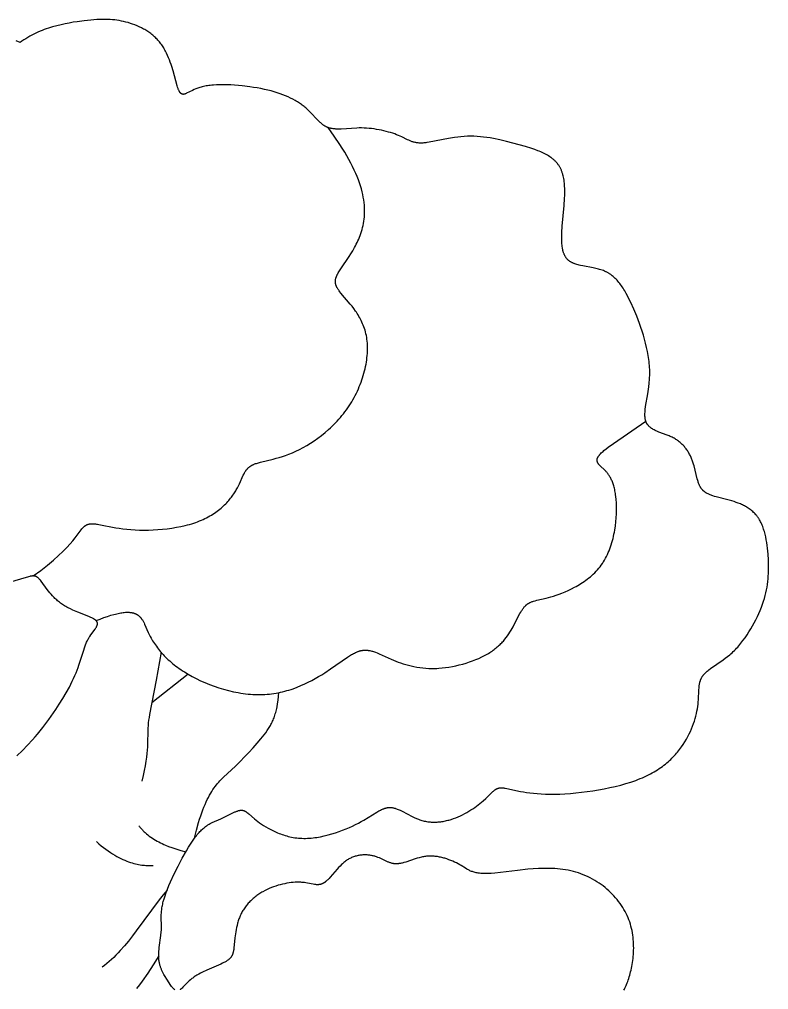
# Model space of a CAD drawing. Extents: x 321 to 471, y 203 to 316.
# Drawn here: x 433.61 to 471.42, y 266.75 to 315.7 of the extents above; entities that cross this region are included whole.
import ezdxf

# ---------------------------------------------------------------- set-up
doc = ezdxf.new("R2010")
doc.units = 0
doc.layers.get('0').update_dxf_attribs({"linetype": 'CONTINUOUS'})

msp = doc.modelspace()

# ---------------------------------------------------------------- linework, layer by layer
at = {"color": 7, "linetype": 'CONTINUOUS'}
for points in [[(441.45, 266.741), (441.442, 266.748), (441.433, 266.754), (441.425, 266.761), (441.416, 266.769), (441.408, 266.776), (441.4, 266.784), (441.391, 266.792), (441.374, 266.809), (441.358, 266.828), (441.341, 266.847), (441.324, 266.867), (441.307, 266.888), (441.291, 266.91), (441.257, 266.957), (441.223, 267.006), (441.083, 267.222), (440.939, 267.453), (440.904, 267.514), (440.87, 267.576), (440.837, 267.639), (440.806, 267.705), (440.791, 267.738), (440.777, 267.772), (440.763, 267.806), (440.75, 267.841), (440.737, 267.876), (440.725, 267.913), (440.714, 267.949), (440.703, 267.986), (440.693, 268.024), (440.684, 268.063), (440.676, 268.102), (440.669, 268.142), (440.662, 268.183), (440.657, 268.224), (440.652, 268.266), (440.649, 268.309), (440.646, 268.353), (440.645, 268.398), (440.644, 268.443), (440.645, 268.489), (440.648, 268.582), (440.654, 268.678), (440.663, 268.775), (440.673, 268.873), (440.751, 269.467), (440.772, 269.657), (440.779, 269.749), (440.783, 269.838), (440.785, 269.923), (440.784, 270.007), (440.772, 270.339), (440.771, 270.426), (440.773, 270.516), (440.777, 270.611), (440.781, 270.66), (440.786, 270.711), (440.792, 270.763), (440.799, 270.817), (440.808, 270.873), (440.818, 270.931), (440.829, 270.991), (440.843, 271.053), (440.858, 271.117), (440.875, 271.184), (440.915, 271.325), (440.963, 271.478), (441.021, 271.641), (441.087, 271.815), (441.161, 271.998), (441.242, 272.188), (441.421, 272.581), (441.618, 272.981), (441.826, 273.375), (442.038, 273.749), (442.143, 273.925), (442.247, 274.09), (442.349, 274.243), (442.448, 274.383), (442.496, 274.448), (442.543, 274.509), (442.589, 274.566), (442.634, 274.62), (442.678, 274.671), (442.722, 274.719), (442.764, 274.763), (442.806, 274.805), (442.848, 274.844), (442.889, 274.881), (442.929, 274.915), (442.968, 274.947), (443.007, 274.977), (443.046, 275.005), (443.084, 275.031), (443.121, 275.055), (443.158, 275.078), (443.195, 275.099), (443.232, 275.119), (443.268, 275.138), (443.304, 275.156), (443.34, 275.173), (443.77, 275.356), (443.843, 275.391), (444.351, 275.648), (444.42, 275.68), (444.486, 275.709), (444.519, 275.722), (444.551, 275.734), (444.582, 275.746), (444.613, 275.756), (444.643, 275.766), (444.672, 275.774), (444.686, 275.778), (444.7, 275.781), (444.714, 275.784), (444.728, 275.787), (444.742, 275.789), (444.755, 275.791), (444.768, 275.793), (444.781, 275.794), (444.794, 275.795), (444.807, 275.795), (444.819, 275.796), (444.831, 275.795), (444.843, 275.795), (444.855, 275.794), (444.866, 275.793), (444.878, 275.791), (444.889, 275.789), (444.901, 275.787), (444.912, 275.784), (444.923, 275.781), (444.934, 275.778), (444.945, 275.774), (444.955, 275.77), (444.966, 275.766), (444.977, 275.761), (444.988, 275.756), (444.998, 275.751), (445.009, 275.745), (445.02, 275.739), (445.03, 275.733), (445.041, 275.726), (445.052, 275.72), (445.073, 275.705), (445.095, 275.689), (445.118, 275.673), (445.141, 275.655), (445.188, 275.615), (445.483, 275.36), (445.559, 275.299), (445.642, 275.234), (445.732, 275.167), (445.831, 275.098), (445.937, 275.028), (446.05, 274.957), (446.17, 274.887), (446.296, 274.818), (446.43, 274.751), (446.498, 274.719), (446.569, 274.687), (446.641, 274.657), (446.714, 274.627), (446.788, 274.599), (446.864, 274.572), (446.942, 274.546), (447.02, 274.521), (447.1, 274.498), (447.182, 274.477), (447.264, 274.457), (447.348, 274.44), (447.432, 274.424), (447.518, 274.41), (447.605, 274.399), (447.693, 274.389), (447.782, 274.382), (447.872, 274.378), (447.963, 274.376), (448.054, 274.376), (448.147, 274.379), (448.24, 274.384), (448.334, 274.392), (448.428, 274.401), (448.523, 274.413), (448.618, 274.427), (448.713, 274.442), (448.808, 274.46), (448.998, 274.5), (449.187, 274.546), (449.375, 274.599), (449.56, 274.656), (449.742, 274.718), (449.921, 274.784), (450.094, 274.853), (450.263, 274.925), (450.425, 274.999), (450.58, 275.074), (450.727, 275.15), (450.866, 275.225), (450.997, 275.301), (451.655, 275.705), (451.749, 275.758), (451.795, 275.782), (451.84, 275.805), (451.885, 275.827), (451.929, 275.846), (451.973, 275.864), (451.995, 275.873), (452.016, 275.88), (452.038, 275.888), (452.06, 275.895), (452.081, 275.901), (452.103, 275.907), (452.124, 275.912), (452.146, 275.917), (452.167, 275.921), (452.189, 275.925), (452.211, 275.928), (452.232, 275.93), (452.254, 275.932), (452.276, 275.934), (452.297, 275.934), (452.319, 275.934), (452.341, 275.934), (452.363, 275.933), (452.385, 275.931), (452.407, 275.929), (452.43, 275.926), (452.452, 275.922), (452.475, 275.918), (452.497, 275.913), (452.52, 275.908), (452.543, 275.902), (452.566, 275.896), (452.589, 275.889), (452.635, 275.874), (452.682, 275.857), (452.729, 275.839), (452.777, 275.819), (452.825, 275.798), (452.922, 275.752), (453.432, 275.487), (453.539, 275.435), (453.648, 275.386), (453.703, 275.363), (453.758, 275.34), (453.814, 275.319), (453.87, 275.3), (453.927, 275.282), (453.984, 275.265), (454.041, 275.251), (454.099, 275.238), (454.157, 275.227), (454.215, 275.217), (454.274, 275.209), (454.333, 275.203), (454.392, 275.198), (454.451, 275.195), (454.511, 275.194), (454.571, 275.194), (454.631, 275.195), (454.691, 275.199), (454.751, 275.203), (454.811, 275.209), (454.871, 275.216), (454.931, 275.224), (454.991, 275.234), (455.051, 275.245), (455.111, 275.257), (455.17, 275.271), (455.23, 275.286), (455.289, 275.301), (455.348, 275.318), (455.407, 275.336), (455.524, 275.376), (455.64, 275.419), (455.754, 275.466), (455.867, 275.516), (455.977, 275.57), (456.085, 275.626), (456.191, 275.685), (456.294, 275.746), (456.395, 275.809), (456.493, 275.873), (456.587, 275.939), (456.679, 276.004), (456.767, 276.07), (456.851, 276.136), (456.932, 276.201), (457.008, 276.265), (457.149, 276.389), (457.271, 276.504), (457.508, 276.74), (457.528, 276.759), (457.548, 276.777), (457.569, 276.794), (457.589, 276.81), (457.609, 276.825), (457.619, 276.833), (457.629, 276.84), (457.64, 276.846), (457.65, 276.853), (457.661, 276.859), (457.671, 276.865), (457.682, 276.871), (457.693, 276.876), (457.704, 276.881), (457.715, 276.886), (457.726, 276.891), (457.737, 276.895), (457.749, 276.9), (457.761, 276.904), (457.773, 276.907), (457.785, 276.91), (457.797, 276.913), (457.81, 276.916), (457.823, 276.919), (457.836, 276.921), (457.849, 276.923), (457.863, 276.924), (457.877, 276.926), (457.891, 276.927), (457.906, 276.928), (457.921, 276.928), (457.936, 276.928), (457.952, 276.928), (457.968, 276.928), (457.985, 276.927), (458.019, 276.924), (458.054, 276.921), (458.092, 276.916), (458.131, 276.91), (458.215, 276.894), (458.895, 276.748), (459.042, 276.721), (459.199, 276.695), (459.367, 276.672), (459.546, 276.65), (459.737, 276.632), (459.94, 276.618), (460.156, 276.609), (460.384, 276.604), (460.625, 276.606), (460.878, 276.613), (461.141, 276.627), (461.412, 276.646), (461.69, 276.67), (461.973, 276.701), (462.259, 276.737), (462.547, 276.778), (462.835, 276.825), (463.121, 276.878), (463.404, 276.935), (463.681, 276.998), (463.953, 277.066), (464.215, 277.139), (464.468, 277.217), (464.71, 277.301), (464.825, 277.344), (464.938, 277.389), (465.047, 277.435), (465.153, 277.482), (465.257, 277.53), (465.357, 277.579), (465.454, 277.629), (465.548, 277.68), (465.64, 277.732), (465.728, 277.785), (465.814, 277.839), (465.898, 277.894), (465.978, 277.949), (466.057, 278.006), (466.132, 278.063), (466.206, 278.121), (466.277, 278.18), (466.346, 278.239), (466.412, 278.299), (466.477, 278.359), (466.539, 278.42), (466.6, 278.482), (466.658, 278.544), (466.715, 278.607), (466.769, 278.67), (466.822, 278.733), (466.873, 278.797), (466.923, 278.861), (467.017, 278.99), (467.106, 279.12), (467.189, 279.251), (467.267, 279.382), (467.339, 279.513), (467.407, 279.645), (467.469, 279.776), (467.527, 279.907), (467.58, 280.037), (467.628, 280.166), (467.672, 280.295), (467.711, 280.422), (467.746, 280.547), (467.777, 280.671), (467.803, 280.793), (467.826, 280.912), (467.844, 281.03), (467.858, 281.145), (467.869, 281.257), (467.877, 281.366), (467.899, 281.871), (467.905, 281.964), (467.91, 282.009), (467.915, 282.054), (467.92, 282.098), (467.927, 282.142), (467.935, 282.185), (467.944, 282.227), (467.954, 282.268), (467.96, 282.289), (467.966, 282.309), (467.973, 282.329), (467.979, 282.349), (467.986, 282.369), (467.994, 282.388), (468.002, 282.408), (468.01, 282.427), (468.019, 282.446), (468.028, 282.465), (468.038, 282.484), (468.048, 282.503), (468.059, 282.522), (468.07, 282.54), (468.082, 282.558), (468.094, 282.576), (468.107, 282.594), (468.12, 282.612), (468.134, 282.629), (468.149, 282.647), (468.164, 282.664), (468.179, 282.681), (468.195, 282.698), (468.212, 282.715), (468.246, 282.749), (468.283, 282.782), (468.321, 282.815), (468.361, 282.848), (468.403, 282.88), (468.492, 282.946), (469.117, 283.376), (469.231, 283.46), (469.346, 283.549), (469.461, 283.644), (469.518, 283.693), (469.576, 283.745), (469.633, 283.798), (469.689, 283.853), (469.745, 283.91), (469.801, 283.969), (469.857, 284.03), (469.911, 284.092), (470.019, 284.222), (470.124, 284.357), (470.227, 284.498), (470.327, 284.642), (470.423, 284.791), (470.516, 284.943), (470.605, 285.097), (470.691, 285.253), (470.772, 285.41), (470.848, 285.567), (470.921, 285.724), (470.988, 285.881), (471.05, 286.035), (471.106, 286.188), (471.158, 286.338), (471.203, 286.485), (471.244, 286.63), (471.279, 286.772), (471.31, 286.914), (471.337, 287.053), (471.359, 287.192), (471.377, 287.329), (471.391, 287.466), (471.402, 287.603), (471.41, 287.74), (471.414, 287.877), (471.416, 288.015), (471.415, 288.154), (471.406, 288.435), (471.388, 288.722), (471.376, 288.867), (471.361, 289.012), (471.343, 289.157), (471.322, 289.3), (471.298, 289.443), (471.27, 289.582), (471.239, 289.72), (471.221, 289.787), (471.203, 289.854), (471.183, 289.919), (471.163, 289.984), (471.141, 290.047), (471.118, 290.11), (471.094, 290.171), (471.068, 290.23), (471.041, 290.289), (471.014, 290.346), (470.984, 290.401), (470.954, 290.455), (470.922, 290.507), (470.905, 290.533), (470.888, 290.558), (470.871, 290.582), (470.853, 290.607), (470.835, 290.63), (470.817, 290.654), (470.798, 290.677), (470.779, 290.699), (470.74, 290.743), (470.7, 290.785), (470.659, 290.825), (470.617, 290.864), (470.573, 290.901), (470.529, 290.937), (470.483, 290.972), (470.437, 291.005), (470.39, 291.036), (470.342, 291.067), (470.293, 291.096), (470.244, 291.124), (470.194, 291.151), (470.144, 291.177), (470.093, 291.202), (470.041, 291.225), (469.99, 291.248), (469.885, 291.29), (469.78, 291.329), (469.674, 291.365), (469.568, 291.399), (469.359, 291.458), (468.771, 291.608), (468.682, 291.633), (468.596, 291.661), (468.554, 291.675), (468.513, 291.69), (468.473, 291.705), (468.435, 291.721), (468.397, 291.738), (468.36, 291.756), (468.324, 291.774), (468.289, 291.793), (468.272, 291.803), (468.255, 291.814), (468.239, 291.824), (468.223, 291.835), (468.207, 291.846), (468.191, 291.857), (468.176, 291.869), (468.161, 291.881), (468.147, 291.893), (468.132, 291.905), (468.118, 291.918), (468.105, 291.931), (468.091, 291.945), (468.078, 291.958), (468.066, 291.973), (468.053, 291.987), (468.042, 292.002), (468.03, 292.017), (468.019, 292.032), (468.008, 292.048), (467.997, 292.064), (467.987, 292.081), (467.977, 292.098), (467.967, 292.115), (467.957, 292.132), (467.948, 292.15), (467.93, 292.186), (467.913, 292.223), (467.898, 292.261), (467.882, 292.301), (467.868, 292.341), (467.854, 292.382), (467.841, 292.424), (467.817, 292.51), (467.658, 293.166), (467.631, 293.262), (467.601, 293.357), (467.584, 293.404), (467.567, 293.451), (467.549, 293.498), (467.53, 293.544), (467.51, 293.59), (467.489, 293.636), (467.467, 293.681), (467.444, 293.725), (467.421, 293.769), (467.396, 293.813), (467.371, 293.856), (467.344, 293.899), (467.317, 293.94), (467.288, 293.982), (467.259, 294.022), (467.229, 294.062), (467.197, 294.101), (467.165, 294.14), (467.132, 294.178), (467.097, 294.214), (467.062, 294.251), (467.025, 294.286), (466.988, 294.32), (466.949, 294.354), (466.909, 294.386), (466.869, 294.418), (466.827, 294.449), (466.784, 294.478), (466.74, 294.507), (466.695, 294.534), (466.648, 294.561), (466.601, 294.586), (466.552, 294.611), (466.503, 294.634), (466.452, 294.656), (466.401, 294.678), (466.298, 294.719), (465.879, 294.875), (465.78, 294.916), (465.731, 294.938), (465.684, 294.961), (465.638, 294.984), (465.594, 295.009), (465.572, 295.021), (465.551, 295.034), (465.53, 295.048), (465.509, 295.061), (465.489, 295.075), (465.47, 295.09), (465.451, 295.105), (465.432, 295.12), (465.414, 295.135), (465.397, 295.151), (465.38, 295.168), (465.364, 295.185), (465.348, 295.202), (465.333, 295.22), (465.318, 295.238), (465.311, 295.247), (465.305, 295.257), (465.298, 295.266), (465.291, 295.276), (465.285, 295.286), (465.279, 295.296), (465.273, 295.306), (465.267, 295.316), (465.261, 295.327), (465.256, 295.337), (465.251, 295.348), (465.246, 295.359), (465.241, 295.37), (465.236, 295.381), (465.231, 295.392), (465.227, 295.404), (465.223, 295.416), (465.219, 295.427), (465.215, 295.439), (465.212, 295.451), (465.208, 295.464), (465.205, 295.476), (465.199, 295.501), (465.194, 295.527), (465.19, 295.554), (465.186, 295.581), (465.183, 295.608), (465.181, 295.637), (465.179, 295.666), (465.178, 295.695), (465.177, 295.725), (465.177, 295.756), (465.179, 295.818), (465.182, 295.883), (465.188, 295.95), (465.195, 296.019), (465.213, 296.163), (465.317, 296.808), (465.369, 297.165), (465.391, 297.351), (465.407, 297.541), (465.413, 297.637), (465.417, 297.734), (465.419, 297.832), (465.419, 297.931), (465.417, 298.03), (465.412, 298.13), (465.406, 298.231), (465.397, 298.332), (465.386, 298.434), (465.374, 298.535), (465.343, 298.74), (465.306, 298.945), (465.262, 299.15), (465.213, 299.354), (465.159, 299.557), (465.1, 299.759), (465.037, 299.959), (464.971, 300.156), (464.902, 300.35), (464.759, 300.725), (464.611, 301.082), (464.462, 301.415), (464.387, 301.572), (464.311, 301.723), (464.234, 301.867), (464.155, 302.005), (464.114, 302.071), (464.074, 302.135), (464.032, 302.198), (463.99, 302.258), (463.948, 302.317), (463.904, 302.374), (463.86, 302.43), (463.815, 302.483), (463.77, 302.534), (463.723, 302.584), (463.675, 302.631), (463.627, 302.677), (463.577, 302.721), (463.527, 302.762), (463.501, 302.782), (463.475, 302.802), (463.449, 302.821), (463.422, 302.839), (463.395, 302.857), (463.368, 302.875), (463.341, 302.891), (463.313, 302.908), (463.285, 302.924), (463.256, 302.939), (463.227, 302.954), (463.198, 302.968), (463.169, 302.982), (463.139, 302.995), (463.079, 303.02), (463.017, 303.042), (462.955, 303.064), (462.891, 303.083), (462.827, 303.102), (462.762, 303.118), (462.697, 303.134), (462.566, 303.163), (462.046, 303.261), (461.922, 303.287), (461.862, 303.301), (461.803, 303.316), (461.745, 303.332), (461.689, 303.35), (461.635, 303.368), (461.608, 303.378), (461.582, 303.388), (461.557, 303.399), (461.532, 303.41), (461.507, 303.422), (461.483, 303.434), (461.459, 303.446), (461.436, 303.459), (461.414, 303.473), (461.392, 303.487), (461.371, 303.501), (461.35, 303.517), (461.33, 303.532), (461.32, 303.54), (461.311, 303.549), (461.301, 303.557), (461.292, 303.566), (461.283, 303.574), (461.274, 303.583), (461.265, 303.592), (461.256, 303.602), (461.24, 303.62), (461.223, 303.64), (461.208, 303.66), (461.193, 303.68), (461.178, 303.702), (461.165, 303.723), (461.151, 303.746), (461.139, 303.769), (461.127, 303.792), (461.115, 303.816), (461.104, 303.841), (461.094, 303.866), (461.084, 303.891), (461.074, 303.917), (461.065, 303.944), (461.057, 303.971), (461.049, 303.999), (461.041, 304.027), (461.034, 304.055), (461.028, 304.084), (461.022, 304.114), (461.011, 304.174), (461.001, 304.237), (460.994, 304.301), (460.988, 304.366), (460.983, 304.434), (460.979, 304.503), (460.977, 304.573), (460.977, 304.645), (460.978, 304.793), (460.984, 304.946), (461.005, 305.267), (461.1, 306.306), (461.123, 306.66), (461.13, 306.835), (461.132, 307.008), (461.129, 307.178), (461.125, 307.262), (461.12, 307.344), (461.113, 307.426), (461.104, 307.506), (461.093, 307.584), (461.081, 307.662), (461.066, 307.737), (461.049, 307.812), (461.04, 307.848), (461.03, 307.884), (461.02, 307.92), (461.008, 307.955), (460.997, 307.989), (460.984, 308.023), (460.972, 308.057), (460.958, 308.09), (460.944, 308.123), (460.929, 308.155), (460.913, 308.186), (460.897, 308.217), (460.88, 308.247), (460.862, 308.277), (460.844, 308.306), (460.824, 308.335), (460.805, 308.363), (460.784, 308.391), (460.763, 308.418), (460.741, 308.444), (460.719, 308.47), (460.696, 308.496), (460.673, 308.521), (460.648, 308.546), (460.624, 308.57), (460.598, 308.593), (460.572, 308.617), (460.546, 308.639), (460.519, 308.662), (460.492, 308.684), (460.464, 308.705), (460.435, 308.726), (460.376, 308.767), (460.316, 308.806), (460.254, 308.844), (460.189, 308.881), (460.124, 308.916), (460.056, 308.949), (459.988, 308.982), (459.917, 309.013), (459.846, 309.044), (459.773, 309.073), (459.624, 309.129), (459.472, 309.182), (459.157, 309.28), (458.835, 309.371), (458.183, 309.544), (457.856, 309.62), (457.528, 309.686), (457.363, 309.715), (457.199, 309.74), (457.035, 309.761), (456.871, 309.778), (456.707, 309.791), (456.543, 309.799), (456.38, 309.801), (456.217, 309.798), (456.055, 309.79), (455.893, 309.776), (455.733, 309.758), (455.574, 309.736), (455.264, 309.685), (454.296, 309.498), (454.179, 309.48), (454.123, 309.473), (454.068, 309.467), (454.015, 309.462), (453.964, 309.458), (453.915, 309.456), (453.867, 309.456), (453.822, 309.456), (453.777, 309.458), (453.734, 309.462), (453.693, 309.466), (453.653, 309.472), (453.613, 309.478), (453.575, 309.486), (453.538, 309.495), (453.502, 309.505), (453.466, 309.515), (453.431, 309.527), (453.396, 309.539), (453.362, 309.552), (453.328, 309.566), (453.26, 309.596), (453.193, 309.628), (452.905, 309.769), (452.824, 309.806), (452.739, 309.843), (452.647, 309.879), (452.551, 309.915), (452.449, 309.949), (452.343, 309.983), (452.232, 310.015), (452.118, 310.045), (452.001, 310.074), (451.881, 310.101), (451.759, 310.125), (451.635, 310.147), (451.51, 310.167), (451.384, 310.184), (451.258, 310.198), (451.132, 310.208), (451.006, 310.216), (450.881, 310.219), (450.758, 310.219), (450.636, 310.216), (449.841, 310.166), (449.738, 310.164), (449.687, 310.163), (449.637, 310.164), (449.588, 310.166), (449.54, 310.168), (449.492, 310.172), (449.446, 310.177), (449.4, 310.184), (449.355, 310.191), (449.333, 310.196), (449.311, 310.201), (449.29, 310.206), (449.268, 310.211), (449.247, 310.217), (449.226, 310.224), (449.206, 310.231), (449.185, 310.238), (449.165, 310.246), (449.145, 310.254), (449.125, 310.263), (449.106, 310.272), (449.086, 310.282), (449.067, 310.292), (449.048, 310.302), (449.03, 310.313), (449.011, 310.324), (448.993, 310.336), (448.975, 310.348), (448.957, 310.36), (448.921, 310.385), (448.886, 310.412), (448.851, 310.441), (448.817, 310.47), (448.782, 310.5), (448.749, 310.532), (448.682, 310.598), (448.265, 311.041), (448.188, 311.117), (448.107, 311.193), (448.066, 311.23), (448.023, 311.267), (447.979, 311.304), (447.934, 311.339), (447.888, 311.375), (447.84, 311.41), (447.792, 311.444), (447.742, 311.478), (447.691, 311.511), (447.638, 311.544), (447.585, 311.576), (447.53, 311.608), (447.417, 311.67), (447.298, 311.729), (447.174, 311.787), (447.044, 311.842), (446.909, 311.895), (446.769, 311.946), (446.622, 311.995), (446.47, 312.041), (446.312, 312.085), (446.147, 312.126), (445.976, 312.166), (445.8, 312.202), (445.617, 312.237), (445.431, 312.268), (445.242, 312.297), (444.857, 312.344), (444.665, 312.363), (444.473, 312.378), (444.283, 312.39), (444.097, 312.397), (443.914, 312.401), (443.737, 312.4), (443.566, 312.394), (443.402, 312.384), (443.324, 312.377), (443.247, 312.369), (443.173, 312.36), (443.101, 312.349), (443.032, 312.337), (442.965, 312.324), (442.901, 312.31), (442.84, 312.295), (442.78, 312.279), (442.723, 312.262), (442.669, 312.245), (442.616, 312.227), (442.565, 312.209), (442.517, 312.19), (442.426, 312.152), (442.343, 312.114), (442.048, 311.967), (442.022, 311.956), (441.997, 311.945), (441.985, 311.94), (441.973, 311.936), (441.962, 311.932), (441.95, 311.928), (441.939, 311.925), (441.929, 311.923), (441.923, 311.921), (441.918, 311.92), (441.913, 311.919), (441.908, 311.918), (441.903, 311.918), (441.898, 311.917), (441.893, 311.916), (441.888, 311.916), (441.883, 311.916), (441.878, 311.916), (441.873, 311.916), (441.868, 311.916), (441.864, 311.916), (441.859, 311.916), (441.854, 311.917), (441.85, 311.917), (441.845, 311.918), (441.841, 311.919), (441.836, 311.92), (441.832, 311.921), (441.828, 311.922), (441.823, 311.924), (441.819, 311.926), (441.815, 311.927), (441.811, 311.929), (441.806, 311.931), (441.802, 311.933), (441.798, 311.935), (441.794, 311.938), (441.79, 311.94), (441.786, 311.943), (441.782, 311.945), (441.778, 311.948), (441.774, 311.951), (441.77, 311.954), (441.766, 311.957), (441.763, 311.961), (441.759, 311.964), (441.755, 311.968), (441.751, 311.971), (441.748, 311.975), (441.744, 311.979), (441.74, 311.983), (441.737, 311.987), (441.73, 311.996), (441.723, 312.005), (441.716, 312.015), (441.709, 312.025), (441.702, 312.036), (441.695, 312.047), (441.689, 312.058), (441.682, 312.07), (441.676, 312.082), (441.669, 312.095), (441.657, 312.121), (441.645, 312.15), (441.632, 312.179), (441.621, 312.211), (441.597, 312.278), (441.574, 312.351), (441.368, 313.097), (441.302, 313.315), (441.265, 313.426), (441.226, 313.539), (441.184, 313.651), (441.139, 313.764), (441.091, 313.876), (441.039, 313.987), (440.984, 314.097), (440.955, 314.151), (440.924, 314.204), (440.893, 314.257), (440.861, 314.309), (440.828, 314.361), (440.793, 314.412), (440.758, 314.461), (440.721, 314.51), (440.683, 314.558), (440.644, 314.605), (440.604, 314.651), (440.562, 314.695), (440.52, 314.739), (440.476, 314.781), (440.431, 314.823), (440.385, 314.863), (440.339, 314.903), (440.291, 314.941), (440.242, 314.978), (440.193, 315.014), (440.143, 315.049), (440.092, 315.083), (440.04, 315.117), (439.988, 315.149), (439.935, 315.18), (439.881, 315.21), (439.827, 315.239), (439.773, 315.267), (439.663, 315.321), (439.551, 315.37), (439.439, 315.416), (439.325, 315.458), (439.212, 315.497), (439.099, 315.532), (438.986, 315.564), (438.874, 315.592), (438.762, 315.616), (438.65, 315.637), (438.536, 315.655), (438.421, 315.67), (438.305, 315.682), (438.185, 315.69), (438.062, 315.695), (437.935, 315.697), (437.803, 315.695), (437.667, 315.691), (437.525, 315.684), (437.221, 315.66), (436.886, 315.625), (436.52, 315.578), (436.326, 315.549), (436.126, 315.515), (435.922, 315.475), (435.714, 315.43), (435.503, 315.379), (435.291, 315.32), (435.077, 315.254), (434.971, 315.217), (434.865, 315.179), (434.758, 315.138), (434.653, 315.095), (434.548, 315.05), (434.443, 315.002), (434.34, 314.952), (434.237, 314.899), (434.135, 314.844), (434.035, 314.786), (433.936, 314.724), (433.838, 314.66), (433.742, 314.593), (433.648, 314.523), (433.455, 314.618)], [(464.109, 266.712), (464.138, 266.766), (464.166, 266.823), (464.195, 266.883), (464.223, 266.946), (464.251, 267.011), (464.279, 267.08), (464.306, 267.152), (464.332, 267.226), (464.359, 267.304), (464.384, 267.385), (464.409, 267.468), (464.432, 267.553), (464.455, 267.641), (464.477, 267.732), (464.497, 267.824), (464.516, 267.919), (464.534, 268.015), (464.55, 268.114), (464.564, 268.214), (464.577, 268.315), (464.587, 268.418), (464.596, 268.522), (464.602, 268.628), (464.606, 268.734), (464.608, 268.841), (464.607, 268.95), (464.604, 269.058), (464.598, 269.168), (464.59, 269.278), (464.578, 269.388), (464.563, 269.498), (464.546, 269.609), (464.525, 269.719), (464.5, 269.829), (464.472, 269.939), (464.441, 270.048), (464.406, 270.157), (464.367, 270.265), (464.324, 270.372), (464.277, 270.479), (464.227, 270.584), (464.173, 270.688), (464.115, 270.791), (464.054, 270.893), (463.989, 270.993), (463.921, 271.092), (463.849, 271.189), (463.774, 271.285), (463.696, 271.378), (463.615, 271.47), (463.531, 271.56), (463.443, 271.647), (463.353, 271.732), (463.26, 271.815), (463.164, 271.896), (463.065, 271.974), (462.964, 272.049), (462.86, 272.121), (462.754, 272.191), (462.645, 272.258), (462.533, 272.321), (462.42, 272.382), (462.304, 272.439), (462.186, 272.493), (462.066, 272.543), (461.944, 272.59), (461.82, 272.633), (461.694, 272.672), (461.566, 272.708), (461.436, 272.739), (461.305, 272.767), (461.172, 272.79), (461.038, 272.81), (460.903, 272.827), (460.767, 272.84), (460.63, 272.849), (460.493, 272.856), (460.355, 272.86), (460.079, 272.861), (459.803, 272.853), (459.53, 272.837), (459.261, 272.815), (458.739, 272.76), (457.603, 272.624), (457.417, 272.608), (457.33, 272.603), (457.247, 272.6), (457.168, 272.599), (457.093, 272.599), (457.022, 272.601), (456.954, 272.604), (456.889, 272.609), (456.827, 272.616), (456.769, 272.624), (456.713, 272.633), (456.659, 272.643), (456.608, 272.655), (456.559, 272.667), (456.513, 272.681), (456.468, 272.696), (456.425, 272.712), (456.383, 272.728), (456.343, 272.746), (456.304, 272.764), (456.266, 272.783), (456.229, 272.803), (456.193, 272.823), (456.121, 272.865), (455.907, 273), (455.83, 273.045), (455.75, 273.091), (455.664, 273.136), (455.575, 273.179), (455.482, 273.222), (455.386, 273.262), (455.287, 273.301), (455.186, 273.336), (455.082, 273.369), (455.03, 273.384), (454.977, 273.398), (454.923, 273.411), (454.869, 273.424), (454.815, 273.435), (454.761, 273.445), (454.707, 273.454), (454.652, 273.462), (454.597, 273.469), (454.542, 273.474), (454.488, 273.478), (454.433, 273.481), (454.378, 273.482), (454.323, 273.482), (454.269, 273.48), (454.215, 273.477), (454.16, 273.472), (454.107, 273.465), (454.053, 273.458), (454, 273.448), (453.947, 273.438), (453.894, 273.427), (453.79, 273.401), (453.687, 273.373), (453.585, 273.342), (453.106, 273.182), (453.016, 273.155), (452.973, 273.143), (452.929, 273.132), (452.887, 273.122), (452.844, 273.113), (452.803, 273.106), (452.762, 273.1), (452.742, 273.097), (452.722, 273.095), (452.703, 273.094), (452.683, 273.092), (452.664, 273.091), (452.644, 273.091), (452.625, 273.091), (452.606, 273.091), (452.588, 273.092), (452.569, 273.094), (452.551, 273.095), (452.532, 273.097), (452.514, 273.099), (452.496, 273.102), (452.478, 273.105), (452.46, 273.108), (452.443, 273.112), (452.425, 273.116), (452.39, 273.125), (452.356, 273.134), (452.321, 273.145), (452.287, 273.157), (452.254, 273.169), (452.22, 273.183), (452.186, 273.197), (451.776, 273.387), (451.702, 273.417), (451.665, 273.432), (451.627, 273.445), (451.588, 273.458), (451.549, 273.47), (451.508, 273.482), (451.467, 273.492), (451.426, 273.501), (451.383, 273.51), (451.341, 273.517), (451.297, 273.524), (451.253, 273.53), (451.209, 273.534), (451.164, 273.537), (451.119, 273.539), (451.073, 273.541), (451.027, 273.541), (450.981, 273.539), (450.935, 273.537), (450.888, 273.533), (450.842, 273.528), (450.795, 273.522), (450.748, 273.515), (450.702, 273.506), (450.655, 273.495), (450.608, 273.484), (450.562, 273.471), (450.516, 273.456), (450.47, 273.44), (450.424, 273.423), (450.378, 273.404), (450.333, 273.384), (450.288, 273.362), (450.244, 273.338), (450.2, 273.313), (450.157, 273.286), (450.114, 273.258), (450.072, 273.228), (450.03, 273.196), (449.989, 273.163), (449.949, 273.129), (449.909, 273.093), (449.87, 273.056), (449.792, 272.98), (449.717, 272.901), (449.644, 272.821), (449.301, 272.426), (449.237, 272.356), (449.205, 272.322), (449.173, 272.29), (449.142, 272.26), (449.111, 272.231), (449.08, 272.205), (449.065, 272.192), (449.05, 272.18), (449.034, 272.168), (449.019, 272.157), (449.004, 272.146), (448.989, 272.136), (448.974, 272.126), (448.959, 272.117), (448.944, 272.109), (448.929, 272.101), (448.914, 272.094), (448.899, 272.087), (448.884, 272.08), (448.869, 272.075), (448.854, 272.069), (448.839, 272.064), (448.824, 272.06), (448.809, 272.056), (448.795, 272.052), (448.78, 272.049), (448.765, 272.046), (448.75, 272.044), (448.735, 272.042), (448.72, 272.04), (448.704, 272.039), (448.689, 272.038), (448.674, 272.037), (448.659, 272.037), (448.643, 272.037), (448.628, 272.037), (448.597, 272.039), (448.566, 272.041), (448.534, 272.045), (448.502, 272.049), (448.437, 272.059), (448.153, 272.116), (448.074, 272.13), (447.993, 272.142), (447.951, 272.147), (447.908, 272.151), (447.863, 272.155), (447.818, 272.158), (447.772, 272.16), (447.725, 272.161), (447.629, 272.161), (447.53, 272.158), (447.428, 272.151), (447.323, 272.141), (447.217, 272.128), (447.109, 272.111), (446.999, 272.09), (446.889, 272.066), (446.777, 272.039), (446.666, 272.007), (446.554, 271.972), (446.443, 271.934), (446.333, 271.891), (446.223, 271.845), (446.115, 271.795), (446.008, 271.742), (445.903, 271.684), (445.851, 271.654), (445.8, 271.623), (445.75, 271.591), (445.7, 271.559), (445.651, 271.525), (445.602, 271.491), (445.555, 271.455), (445.508, 271.419), (445.461, 271.382), (445.416, 271.344), (445.371, 271.305), (445.328, 271.266), (445.285, 271.225), (445.243, 271.184), (445.202, 271.142), (445.163, 271.099), (445.124, 271.056), (445.086, 271.012), (445.05, 270.966), (445.015, 270.921), (444.981, 270.874), (444.948, 270.826), (444.916, 270.778), (444.886, 270.729), (444.857, 270.68), (444.829, 270.629), (444.803, 270.578), (444.778, 270.527), (444.754, 270.474), (444.732, 270.422), (444.711, 270.368), (444.691, 270.315), (444.672, 270.261), (444.654, 270.207), (444.638, 270.152), (444.622, 270.098), (444.594, 269.988), (444.569, 269.879), (444.547, 269.771), (444.529, 269.664), (444.513, 269.559), (444.487, 269.356), (444.435, 268.844), (444.427, 268.775), (444.417, 268.711), (444.411, 268.68), (444.405, 268.651), (444.398, 268.622), (444.391, 268.594), (444.383, 268.567), (444.378, 268.554), (444.374, 268.541), (444.369, 268.528), (444.364, 268.516), (444.359, 268.503), (444.354, 268.491), (444.348, 268.479), (444.342, 268.467), (444.336, 268.455), (444.33, 268.443), (444.323, 268.432), (444.316, 268.42), (444.309, 268.409), (444.301, 268.398), (444.293, 268.387), (444.285, 268.376), (444.276, 268.365), (444.268, 268.354), (444.259, 268.343), (444.249, 268.333), (444.239, 268.322), (444.229, 268.312), (444.218, 268.302), (444.207, 268.291), (444.196, 268.281), (444.184, 268.271), (444.172, 268.261), (444.16, 268.251), (444.133, 268.231), (444.105, 268.211), (444.076, 268.191), (444.044, 268.171), (444.01, 268.151), (443.975, 268.131), (443.937, 268.111), (443.857, 268.071), (443.771, 268.03), (443.067, 267.723), (442.859, 267.626), (442.758, 267.576), (442.661, 267.523), (442.567, 267.47), (442.522, 267.443), (442.479, 267.415), (442.437, 267.387), (442.396, 267.358), (442.357, 267.329), (442.319, 267.3), (442.283, 267.271), (442.247, 267.242), (442.18, 267.183), (442.118, 267.125), (442.059, 267.069), (441.861, 266.866), (441.818, 266.824), (441.797, 266.804), (441.777, 266.786), (441.758, 266.769), (441.748, 266.762), (441.739, 266.754), (441.729, 266.747), (441.72, 266.74)]]:
    msp.add_lwpolyline(points, dxfattribs=at)
at = {"color": 1, "linetype": 'CONTINUOUS'}
for points in [[(434.31, 287.615), (434.694, 287.899), (435.032, 288.166), (435.329, 288.414), (435.588, 288.644), (435.812, 288.857), (436.005, 289.053), (436.17, 289.233), (436.31, 289.396), (436.429, 289.544), (436.729, 289.943), (436.763, 289.986), (436.796, 290.025), (436.812, 290.043), (436.828, 290.06), (436.844, 290.077), (436.86, 290.093), (436.876, 290.108), (436.893, 290.122), (436.901, 290.129), (436.909, 290.135), (436.917, 290.142), (436.926, 290.148), (436.934, 290.154), (436.942, 290.159), (436.951, 290.165), (436.96, 290.17), (436.969, 290.175), (436.977, 290.18), (436.986, 290.185), (436.995, 290.19), (437.005, 290.194), (437.014, 290.198), (437.023, 290.202), (437.033, 290.206), (437.042, 290.21), (437.052, 290.213), (437.062, 290.216), (437.072, 290.22), (437.082, 290.222), (437.092, 290.225), (437.102, 290.228), (437.112, 290.23), (437.133, 290.235), (437.155, 290.238), (437.176, 290.242), (437.198, 290.244), (437.221, 290.246), (437.244, 290.247), (437.268, 290.248), (437.292, 290.248), (437.316, 290.248), (437.341, 290.248), (437.392, 290.245), (437.445, 290.24), (437.5, 290.234), (437.556, 290.226), (437.615, 290.216), (438.479, 290.048), (438.654, 290.019), (438.839, 289.993), (439.032, 289.97), (439.236, 289.953), (439.448, 289.94), (439.667, 289.933), (439.892, 289.93), (440.123, 289.933), (440.356, 289.942), (440.592, 289.956), (440.829, 289.976), (441.066, 290.001), (441.301, 290.033), (441.533, 290.07), (441.761, 290.114), (441.984, 290.164), (442.093, 290.191), (442.2, 290.22), (442.306, 290.25), (442.409, 290.282), (442.51, 290.316), (442.608, 290.351), (442.704, 290.389), (442.797, 290.427), (442.888, 290.467), (442.977, 290.509), (443.062, 290.552), (443.146, 290.596), (443.227, 290.642), (443.305, 290.689), (443.382, 290.736), (443.456, 290.785), (443.527, 290.835), (443.597, 290.885), (443.664, 290.937), (443.729, 290.989), (443.792, 291.042), (443.852, 291.095), (443.911, 291.149), (443.967, 291.203), (444.022, 291.257), (444.074, 291.312), (444.125, 291.367), (444.174, 291.422), (444.22, 291.478), (444.265, 291.533), (444.308, 291.588), (444.349, 291.643), (444.388, 291.698), (444.426, 291.752), (444.462, 291.806), (444.496, 291.86), (444.528, 291.913), (444.559, 291.965), (444.616, 292.068), (444.668, 292.168), (444.715, 292.265), (444.912, 292.7), (444.95, 292.776), (444.97, 292.812), (444.99, 292.848), (445.011, 292.882), (445.033, 292.915), (445.044, 292.932), (445.056, 292.948), (445.068, 292.964), (445.08, 292.979), (445.092, 292.994), (445.104, 293.009), (445.117, 293.024), (445.13, 293.038), (445.144, 293.052), (445.158, 293.066), (445.172, 293.08), (445.187, 293.093), (445.202, 293.106), (445.217, 293.119), (445.233, 293.131), (445.25, 293.143), (445.266, 293.155), (445.284, 293.166), (445.301, 293.177), (445.319, 293.188), (445.338, 293.199), (445.357, 293.209), (445.377, 293.219), (445.397, 293.229), (445.418, 293.238), (445.439, 293.247), (445.483, 293.265), (445.529, 293.282), (445.576, 293.298), (445.626, 293.313), (445.677, 293.328), (445.785, 293.358), (446.426, 293.512), (446.573, 293.551), (446.725, 293.594), (446.883, 293.643), (447.045, 293.698), (447.213, 293.761), (447.386, 293.832), (447.562, 293.911), (447.743, 294), (447.926, 294.097), (448.111, 294.203), (448.298, 294.317), (448.484, 294.44), (448.671, 294.571), (448.855, 294.709), (449.038, 294.856), (449.217, 295.011), (449.306, 295.091), (449.393, 295.173), (449.479, 295.257), (449.564, 295.343), (449.647, 295.43), (449.729, 295.52), (449.81, 295.611), (449.888, 295.704), (449.965, 295.798), (450.04, 295.895), (450.113, 295.993), (450.184, 296.093), (450.252, 296.195), (450.318, 296.298), (450.382, 296.403), (450.444, 296.509), (450.503, 296.616), (450.561, 296.724), (450.615, 296.834), (450.668, 296.944), (450.718, 297.055), (450.765, 297.167), (450.81, 297.279), (450.853, 297.392), (450.893, 297.505), (450.93, 297.618), (450.965, 297.731), (450.998, 297.844), (451.028, 297.958), (451.055, 298.07), (451.08, 298.183), (451.102, 298.295), (451.121, 298.406), (451.138, 298.517), (451.152, 298.626), (451.163, 298.735), (451.171, 298.843), (451.177, 298.949), (451.18, 299.055), (451.18, 299.158), (451.177, 299.261), (451.172, 299.361), (451.163, 299.46), (451.152, 299.557), (451.137, 299.652), (451.12, 299.745), (451.1, 299.836), (451.078, 299.925), (451.053, 300.012), (451.026, 300.098), (450.997, 300.181), (450.966, 300.263), (450.933, 300.343), (450.898, 300.42), (450.862, 300.497), (450.824, 300.571), (450.785, 300.644), (450.745, 300.715), (450.704, 300.784), (450.662, 300.851), (450.619, 300.917), (450.575, 300.981), (450.487, 301.105), (450.397, 301.222), (450.308, 301.334), (449.837, 301.883), (449.777, 301.958), (449.75, 301.994), (449.724, 302.029), (449.7, 302.064), (449.677, 302.099), (449.657, 302.133), (449.647, 302.15), (449.638, 302.166), (449.629, 302.183), (449.621, 302.2), (449.613, 302.217), (449.606, 302.233), (449.599, 302.25), (449.593, 302.266), (449.587, 302.283), (449.582, 302.3), (449.577, 302.316), (449.572, 302.333), (449.568, 302.35), (449.565, 302.367), (449.562, 302.384), (449.56, 302.401), (449.558, 302.418), (449.557, 302.435), (449.556, 302.453), (449.556, 302.47), (449.557, 302.488), (449.558, 302.505), (449.559, 302.523), (449.561, 302.542), (449.564, 302.56), (449.567, 302.578), (449.571, 302.597), (449.575, 302.616), (449.58, 302.635), (449.586, 302.655), (449.592, 302.674), (449.598, 302.694), (449.606, 302.715), (449.614, 302.735), (449.622, 302.756), (449.631, 302.777), (449.641, 302.799), (449.652, 302.821), (449.674, 302.865), (449.699, 302.911), (449.727, 302.959), (449.758, 303.008), (449.825, 303.112), (450.248, 303.73), (450.341, 303.874), (450.433, 304.025), (450.523, 304.184), (450.568, 304.266), (450.611, 304.35), (450.653, 304.436), (450.693, 304.524), (450.733, 304.614), (450.77, 304.705), (450.806, 304.799), (450.84, 304.895), (450.871, 304.992), (450.901, 305.091), (450.928, 305.193), (450.952, 305.296), (450.973, 305.402), (450.992, 305.51), (451.007, 305.619), (451.018, 305.732), (451.027, 305.846), (451.031, 305.963), (451.031, 306.083), (451.027, 306.206), (451.019, 306.331), (451.007, 306.459), (450.989, 306.591), (450.967, 306.725), (450.939, 306.863), (450.906, 307.004), (450.868, 307.149), (450.824, 307.297), (450.774, 307.449), (450.718, 307.605), (450.655, 307.764), (450.586, 307.928), (450.511, 308.095), (450.428, 308.267), (450.339, 308.443), (450.242, 308.624), (450.138, 308.809), (450.026, 308.998), (449.907, 309.193), (449.779, 309.392), (449.499, 309.805), (449.185, 310.238)], [(437.487, 285.36), (437.689, 285.442), (437.879, 285.514), (438.058, 285.577), (438.225, 285.631), (438.381, 285.676), (438.455, 285.696), (438.527, 285.713), (438.596, 285.728), (438.662, 285.742), (438.726, 285.754), (438.788, 285.763), (438.848, 285.771), (438.905, 285.777), (438.96, 285.781), (439.013, 285.784), (439.064, 285.785), (439.113, 285.784), (439.137, 285.783), (439.16, 285.782), (439.183, 285.78), (439.206, 285.778), (439.227, 285.775), (439.249, 285.772), (439.27, 285.769), (439.29, 285.765), (439.31, 285.761), (439.33, 285.757), (439.349, 285.752), (439.368, 285.747), (439.387, 285.741), (439.405, 285.735), (439.423, 285.729), (439.44, 285.723), (439.457, 285.716), (439.473, 285.709), (439.49, 285.701), (439.505, 285.694), (439.521, 285.686), (439.536, 285.677), (439.551, 285.669), (439.566, 285.66), (439.58, 285.65), (439.594, 285.641), (439.607, 285.631), (439.621, 285.621), (439.634, 285.611), (439.646, 285.6), (439.659, 285.589), (439.671, 285.578), (439.683, 285.567), (439.695, 285.555), (439.706, 285.543), (439.717, 285.531), (439.728, 285.519), (439.739, 285.506), (439.749, 285.493), (439.76, 285.48), (439.78, 285.454), (439.799, 285.426), (439.818, 285.398), (439.835, 285.369), (439.853, 285.34), (439.87, 285.309), (439.886, 285.279), (439.902, 285.247), (439.932, 285.183), (440.112, 284.768), (440.145, 284.698), (440.179, 284.627), (440.216, 284.556), (440.254, 284.485), (440.294, 284.415), (440.336, 284.345), (440.38, 284.274), (440.426, 284.204), (440.473, 284.135), (440.523, 284.065), (440.574, 283.996), (440.627, 283.927), (440.682, 283.859), (440.74, 283.79), (440.799, 283.722), (440.86, 283.655), (440.923, 283.588), (440.988, 283.522), (441.056, 283.456), (441.125, 283.39), (441.197, 283.325), (441.271, 283.261), (441.346, 283.197), (441.424, 283.134), (441.505, 283.071), (441.587, 283.01), (441.672, 282.948), (441.759, 282.888), (441.848, 282.828), (441.94, 282.77), (442.13, 282.654), (442.329, 282.543), (442.537, 282.435), (442.753, 282.332), (442.976, 282.233), (443.205, 282.14), (443.439, 282.054), (443.677, 281.973), (443.919, 281.9), (444.163, 281.835), (444.409, 281.777), (444.533, 281.752), (444.656, 281.728), (444.78, 281.707), (444.903, 281.689), (445.027, 281.672), (445.15, 281.659), (445.272, 281.647), (445.394, 281.639), (445.516, 281.633), (445.636, 281.629), (445.756, 281.629), (445.875, 281.631), (445.993, 281.637), (446.11, 281.645), (446.225, 281.656), (446.34, 281.669), (446.453, 281.685), (446.566, 281.704), (446.677, 281.725), (446.787, 281.748), (446.896, 281.773), (447.003, 281.801), (447.109, 281.83), (447.214, 281.861), (447.318, 281.894), (447.421, 281.929), (447.622, 282.003), (447.817, 282.082), (448.008, 282.167), (448.192, 282.255), (448.371, 282.347), (448.544, 282.441), (448.711, 282.537), (448.871, 282.634), (449.026, 282.731), (449.315, 282.923), (450.165, 283.517), (450.27, 283.585), (450.372, 283.647), (450.422, 283.675), (450.471, 283.702), (450.52, 283.727), (450.568, 283.75), (450.616, 283.772), (450.663, 283.791), (450.687, 283.8), (450.71, 283.809), (450.733, 283.817), (450.757, 283.824), (450.78, 283.831), (450.803, 283.837), (450.826, 283.843), (450.849, 283.849), (450.872, 283.853), (450.894, 283.857), (450.917, 283.861), (450.94, 283.864), (450.962, 283.866), (450.985, 283.868), (451.008, 283.87), (451.03, 283.871), (451.053, 283.871), (451.075, 283.871), (451.098, 283.871), (451.12, 283.87), (451.143, 283.868), (451.165, 283.867), (451.187, 283.864), (451.21, 283.862), (451.232, 283.858), (451.255, 283.855), (451.3, 283.847), (451.345, 283.837), (451.39, 283.826), (451.436, 283.813), (451.481, 283.799), (451.527, 283.784), (451.574, 283.768), (451.667, 283.732), (451.762, 283.693), (452.378, 283.413), (452.607, 283.318), (452.727, 283.272), (452.851, 283.227), (452.978, 283.185), (453.108, 283.145), (453.242, 283.107), (453.379, 283.073), (453.52, 283.042), (453.664, 283.015), (453.811, 282.991), (453.962, 282.973), (454.117, 282.959), (454.275, 282.95), (454.355, 282.947), (454.436, 282.946), (454.518, 282.947), (454.601, 282.949), (454.684, 282.952), (454.769, 282.957), (454.94, 282.972), (455.112, 282.992), (455.287, 283.018), (455.461, 283.049), (455.636, 283.085), (455.81, 283.126), (455.982, 283.171), (456.152, 283.221), (456.319, 283.275), (456.482, 283.333), (456.641, 283.395), (456.795, 283.459), (456.942, 283.527), (457.014, 283.563), (457.084, 283.598), (457.152, 283.635), (457.218, 283.672), (457.282, 283.71), (457.344, 283.748), (457.404, 283.787), (457.462, 283.827), (457.519, 283.867), (457.574, 283.907), (457.627, 283.948), (457.678, 283.99), (457.728, 284.032), (457.776, 284.074), (457.822, 284.117), (457.867, 284.16), (457.911, 284.203), (457.953, 284.246), (457.994, 284.29), (458.034, 284.334), (458.072, 284.379), (458.109, 284.423), (458.179, 284.513), (458.246, 284.603), (458.308, 284.693), (458.366, 284.784), (458.421, 284.874), (458.474, 284.964), (458.523, 285.054), (458.786, 285.567), (458.869, 285.722), (458.91, 285.794), (458.953, 285.864), (458.974, 285.897), (458.996, 285.93), (459.018, 285.961), (459.041, 285.992), (459.064, 286.021), (459.087, 286.05), (459.112, 286.077), (459.136, 286.103), (459.149, 286.116), (459.161, 286.128), (459.174, 286.14), (459.187, 286.152), (459.2, 286.163), (459.213, 286.174), (459.227, 286.185), (459.241, 286.195), (459.255, 286.205), (459.269, 286.215), (459.283, 286.224), (459.297, 286.233), (459.312, 286.242), (459.327, 286.251), (459.342, 286.259), (459.357, 286.267), (459.373, 286.275), (459.389, 286.282), (459.421, 286.296), (459.454, 286.31), (459.488, 286.323), (459.524, 286.335), (459.56, 286.347), (459.636, 286.369), (459.717, 286.39), (460.2, 286.503), (460.436, 286.566), (460.564, 286.604), (460.699, 286.648), (460.842, 286.697), (460.99, 286.753), (461.144, 286.815), (461.302, 286.884), (461.463, 286.96), (461.625, 287.044), (461.707, 287.088), (461.788, 287.134), (461.869, 287.183), (461.95, 287.233), (462.031, 287.285), (462.111, 287.34), (462.19, 287.396), (462.268, 287.454), (462.346, 287.515), (462.422, 287.578), (462.496, 287.643), (462.57, 287.71), (462.642, 287.779), (462.712, 287.851), (462.78, 287.925), (462.846, 288.001), (462.91, 288.079), (462.971, 288.16), (463.03, 288.244), (463.059, 288.287), (463.087, 288.33), (463.141, 288.418), (463.192, 288.509), (463.24, 288.602), (463.286, 288.696), (463.329, 288.793), (463.37, 288.891), (463.408, 288.991), (463.444, 289.092), (463.478, 289.194), (463.509, 289.297), (463.538, 289.401), (463.565, 289.506), (463.589, 289.611), (463.612, 289.716), (463.633, 289.822), (463.651, 289.927), (463.683, 290.137), (463.707, 290.346), (463.724, 290.55), (463.735, 290.75), (463.74, 290.944), (463.739, 291.131), (463.733, 291.308), (463.722, 291.476), (463.706, 291.633), (463.697, 291.707), (463.687, 291.778), (463.676, 291.847), (463.664, 291.913), (463.65, 291.977), (463.636, 292.039), (463.622, 292.098), (463.606, 292.155), (463.59, 292.21), (463.572, 292.263), (463.555, 292.313), (463.536, 292.362), (463.517, 292.409), (463.497, 292.454), (463.477, 292.497), (463.456, 292.539), (463.434, 292.578), (463.412, 292.617), (463.39, 292.654), (463.367, 292.689), (463.344, 292.723), (463.32, 292.756), (463.296, 292.788), (463.272, 292.818), (463.247, 292.848), (463.223, 292.876), (463.198, 292.904), (463.173, 292.931), (462.906, 293.186), (462.885, 293.207), (462.866, 293.229), (462.857, 293.24), (462.848, 293.25), (462.839, 293.261), (462.831, 293.272), (462.823, 293.283), (462.816, 293.294), (462.809, 293.305), (462.802, 293.315), (462.796, 293.327), (462.793, 293.332), (462.791, 293.338), (462.788, 293.343), (462.785, 293.349), (462.783, 293.355), (462.781, 293.36), (462.778, 293.366), (462.776, 293.372), (462.775, 293.378), (462.773, 293.383), (462.771, 293.389), (462.77, 293.395), (462.768, 293.401), (462.767, 293.407), (462.766, 293.413), (462.765, 293.419), (462.764, 293.425), (462.763, 293.431), (462.763, 293.437), (462.762, 293.443), (462.762, 293.449), (462.762, 293.455), (462.762, 293.462), (462.762, 293.468), (462.763, 293.474), (462.763, 293.481), (462.764, 293.487), (462.765, 293.494), (462.766, 293.5), (462.767, 293.507), (462.769, 293.513), (462.77, 293.52), (462.772, 293.527), (462.774, 293.534), (462.776, 293.54), (462.778, 293.547), (462.781, 293.554), (462.783, 293.561), (462.786, 293.568), (462.789, 293.575), (462.792, 293.583), (462.796, 293.59), (462.799, 293.597), (462.803, 293.604), (462.811, 293.619), (462.82, 293.635), (462.83, 293.65), (462.841, 293.666), (462.852, 293.682), (462.865, 293.698), (462.878, 293.715), (462.892, 293.732), (462.907, 293.749), (462.923, 293.766), (462.94, 293.784), (462.976, 293.821), (463.017, 293.859), (463.061, 293.899), (463.108, 293.939), (463.212, 294.024), (463.328, 294.113), (463.59, 294.305), (465.219, 295.427)], [(437.487, 285.36), (437.481, 285.366), (437.476, 285.371), (437.47, 285.376), (437.464, 285.382), (437.458, 285.387), (437.451, 285.392), (437.438, 285.403), (437.424, 285.413), (437.408, 285.424), (437.393, 285.434), (437.376, 285.445), (437.358, 285.455), (437.34, 285.466), (437.302, 285.486), (437.261, 285.507), (437.217, 285.528), (437.124, 285.569), (436.559, 285.794), (436.312, 285.897), (436.19, 285.953), (436.069, 286.012), (436.01, 286.043), (435.953, 286.075), (435.896, 286.108), (435.84, 286.142), (435.787, 286.176), (435.734, 286.212), (435.683, 286.249), (435.634, 286.287), (435.586, 286.325), (435.539, 286.364), (435.494, 286.404), (435.45, 286.444), (435.407, 286.484), (435.365, 286.525), (435.286, 286.607), (435.211, 286.69), (435.141, 286.772), (435.075, 286.854), (435.013, 286.934), (434.714, 287.345), (434.674, 287.397), (434.654, 287.42), (434.635, 287.442), (434.617, 287.463), (434.599, 287.482), (434.581, 287.5), (434.572, 287.508), (434.563, 287.516), (434.554, 287.524), (434.545, 287.531), (434.536, 287.538), (434.527, 287.545), (434.518, 287.551), (434.509, 287.557), (434.5, 287.563), (434.491, 287.568), (434.482, 287.573), (434.473, 287.578), (434.464, 287.583), (434.455, 287.587), (434.445, 287.591), (434.436, 287.594), (434.426, 287.598), (434.417, 287.601), (434.407, 287.603), (434.397, 287.606), (434.387, 287.608), (434.377, 287.61), (434.367, 287.611), (434.356, 287.612), (434.346, 287.614), (434.335, 287.614), (434.324, 287.615), (434.313, 287.615), (434.302, 287.615), (434.29, 287.615), (434.278, 287.614), (434.266, 287.613), (434.254, 287.612), (434.242, 287.611), (434.216, 287.607), (434.189, 287.603), (434.162, 287.598), (434.133, 287.591), (434.071, 287.576), (432.976, 287.251)], [(433.485, 278.533), (433.767, 278.809), (434.03, 279.08), (434.281, 279.35), (434.406, 279.491), (434.534, 279.639), (434.666, 279.799), (434.804, 279.974), (434.95, 280.167), (435.105, 280.38), (435.446, 280.873), (435.623, 281.146), (435.8, 281.429), (435.972, 281.719), (436.134, 282.011), (436.21, 282.157), (436.283, 282.301), (436.351, 282.444), (436.414, 282.585), (436.472, 282.723), (436.525, 282.859), (436.574, 282.991), (436.618, 283.12), (436.84, 283.829), (436.91, 284.037), (436.946, 284.135), (436.985, 284.23), (437.005, 284.276), (437.026, 284.32), (437.047, 284.364), (437.069, 284.407), (437.093, 284.449), (437.117, 284.489), (437.141, 284.529), (437.166, 284.568), (437.217, 284.643), (437.433, 284.938), (437.453, 284.967), (437.471, 284.995), (437.488, 285.023), (437.496, 285.037), (437.503, 285.05), (437.51, 285.064), (437.516, 285.077), (437.522, 285.09), (437.528, 285.103), (437.533, 285.116), (437.535, 285.122), (437.537, 285.128), (437.539, 285.135), (437.541, 285.141), (437.543, 285.147), (437.544, 285.153), (437.546, 285.16), (437.547, 285.166), (437.548, 285.172), (437.549, 285.178), (437.55, 285.184), (437.551, 285.19), (437.551, 285.196), (437.552, 285.202), (437.552, 285.208), (437.552, 285.214), (437.552, 285.22), (437.551, 285.226), (437.551, 285.232), (437.55, 285.238), (437.549, 285.243), (437.548, 285.249), (437.547, 285.255), (437.546, 285.261), (437.544, 285.266), (437.542, 285.272), (437.54, 285.278), (437.538, 285.283), (437.536, 285.289), (437.533, 285.295), (437.531, 285.3), (437.528, 285.306), (437.525, 285.311), (437.521, 285.317), (437.518, 285.322), (437.514, 285.328), (437.51, 285.333), (437.506, 285.339), (437.501, 285.344), (437.497, 285.35), (437.492, 285.355), (437.487, 285.36), (437.487, 285.36)], [(440.761, 283.766), (440.521, 282.36), (440.182, 280.63), (440.156, 280.479), (440.134, 280.338), (440.116, 280.202), (440.103, 280.072), (440.095, 279.944), (440.09, 279.818), (440.081, 279.15), (440.075, 278.996), (440.064, 278.833), (440.049, 278.657), (440.027, 278.468), (439.999, 278.263), (439.961, 278.041), (439.915, 277.801), (439.858, 277.54), (439.789, 277.257)], [(442.13, 282.654), (440.297, 281.219)], [(442.448, 274.383), (442.549, 274.798), (442.654, 275.173), (442.707, 275.347), (442.761, 275.511), (442.815, 275.668), (442.869, 275.815), (442.925, 275.956), (442.98, 276.088), (443.036, 276.213), (443.093, 276.332), (443.15, 276.444), (443.207, 276.55), (443.265, 276.65), (443.323, 276.745), (443.381, 276.835), (443.439, 276.92), (443.498, 277), (443.557, 277.077), (443.616, 277.149), (443.676, 277.219), (443.735, 277.285), (443.795, 277.349), (443.915, 277.469), (444.513, 278.026), (444.747, 278.253), (444.976, 278.483), (445.198, 278.714), (445.409, 278.944), (445.608, 279.171), (445.793, 279.392), (445.962, 279.606), (446.04, 279.709), (446.113, 279.812), (446.182, 279.914), (446.214, 279.966), (446.246, 280.018), (446.276, 280.07), (446.306, 280.123), (446.334, 280.177), (446.362, 280.231), (446.388, 280.287), (446.413, 280.344), (446.438, 280.402), (446.461, 280.462), (446.483, 280.524), (446.505, 280.587), (446.525, 280.652), (446.544, 280.719), (446.563, 280.788), (446.58, 280.86), (446.597, 280.933), (446.613, 281.01), (446.641, 281.171), (446.666, 281.344), (446.688, 281.53), (446.706, 281.731)], [(439.639, 275.015), (439.666, 274.978), (439.695, 274.941), (439.724, 274.905), (439.754, 274.869), (439.785, 274.834), (439.817, 274.8), (439.849, 274.766), (439.882, 274.733), (439.916, 274.701), (439.951, 274.669), (439.986, 274.638), (440.021, 274.607), (440.094, 274.548), (440.169, 274.491), (440.245, 274.436), (440.324, 274.384), (440.403, 274.333), (440.484, 274.285), (440.566, 274.239), (440.648, 274.195), (440.731, 274.153), (440.814, 274.112), (440.897, 274.074), (440.98, 274.038), (441.145, 273.971), (441.307, 273.911), (441.464, 273.857), (441.615, 273.809), (441.757, 273.768), (442.01, 273.701)], [(437.497, 274.213), (437.621, 274.107), (437.743, 274.007), (437.862, 273.913), (437.98, 273.825), (438.094, 273.743), (438.207, 273.666), (438.318, 273.594), (438.426, 273.528), (438.532, 273.467), (438.635, 273.411), (438.737, 273.359), (438.836, 273.312), (438.933, 273.269), (439.028, 273.23), (439.121, 273.195), (439.211, 273.164), (439.299, 273.136), (439.385, 273.111), (439.469, 273.09), (439.551, 273.071), (439.631, 273.056), (439.708, 273.043), (439.784, 273.032), (439.857, 273.024), (439.928, 273.017), (439.997, 273.013), (440.064, 273.01), (440.129, 273.008), (440.192, 273.008), (440.252, 273.009), (440.367, 273.014)], [(441.068, 271.767), (440.863, 271.525), (440.663, 271.275), (440.273, 270.759), (439.508, 269.708), (439.313, 269.45), (439.114, 269.197), (438.91, 268.95), (438.701, 268.712), (438.594, 268.596), (438.485, 268.483), (438.373, 268.373), (438.26, 268.266), (438.144, 268.162), (438.026, 268.061), (437.906, 267.964), (437.782, 267.871)], [(440.644, 268.443), (440.366, 267.992), (440.087, 267.568), (439.807, 267.172), (439.667, 266.983), (439.526, 266.802)]]:
    msp.add_lwpolyline(points, dxfattribs=at)

doc.saveas('drawing.dxf')
